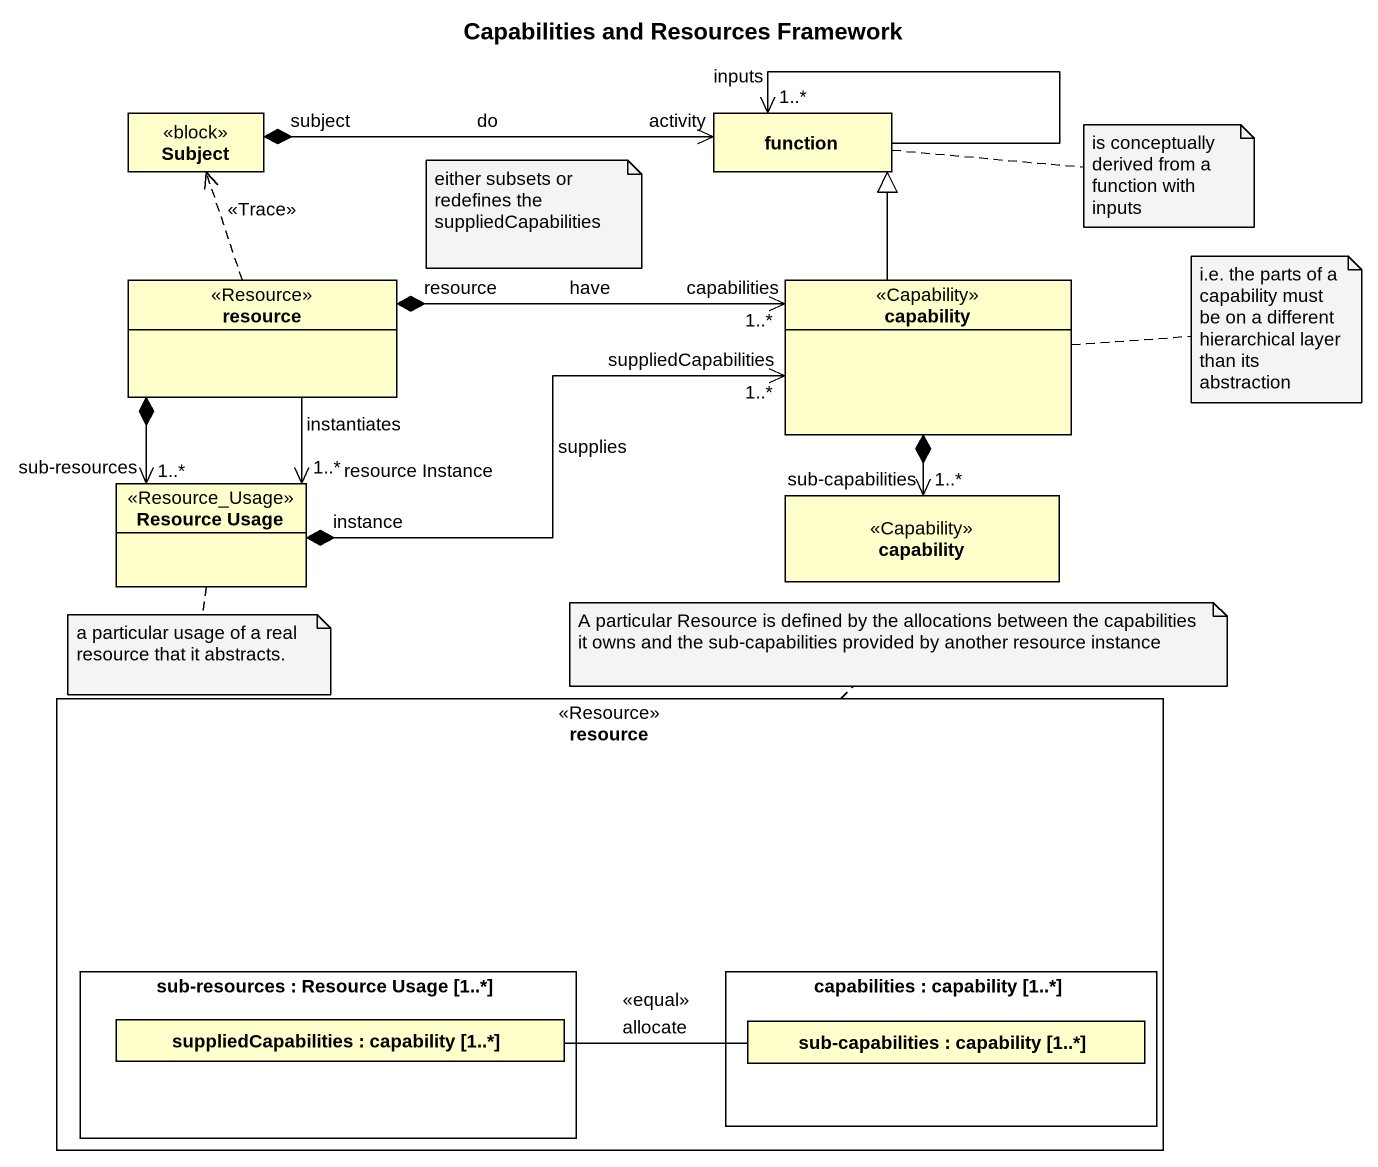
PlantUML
@startuml
title Capabilities and Resources Framework
allowmixing
hide circle
hide empty members
class Subject <<block>>
class function
class resource <<Resource>>
class capability <<Capability>>
class "Resource Usage" as Resource_Usage <<Resource_Usage>>
class "capability" as capability_2 <<Capability>>
rectangle "resource" as resource_2 <<Resource>> {
  rectangle "sub-resources : Resource Usage [1..*]" as sub_resources {
    rectangle "suppliedCapabilities : capability [1..*]" as suppliedCapabilities
  }
  rectangle "capabilities : capability [1..*]" as capabilities {
    rectangle "sub-capabilities : capability [1..*]" as sub_capabilities
  }
}
Subject "subject" *-right-> "activity" function : do
function --> "inputs\n1..*" function
resource .up.> Subject : <<Trace>>
resource "resource" *-right-> "capabilities\n1..*" capability : have
resource *--> "sub-resources\n1..*" Resource_Usage
resource --> "resource Instance\n1..*" Resource_Usage : instantiates
capability -up-|> function
capability *--> "sub-capabilities\n1..*" capability_2
Resource_Usage "instance" *-right-> "suppliedCapabilities\n1..*" capability : supplies
sub_capabilities -left- suppliedCapabilities : <<equal>>\nallocate
note right of function : is conceptually derived from a function with inputs
note as N2
  either subsets or redefines the suppliedCapabilities
end note
note right of capability : i.e. the parts of a capability must be on a different hierarchical layer than its abstraction
note bottom of Resource_Usage : a particular usage of a real resource that it abstracts.
note top of resource_2 : A particular Resource is defined by the allocations between the capabilities it owns and the sub-capabilities provided by another resource instance
@enduml
